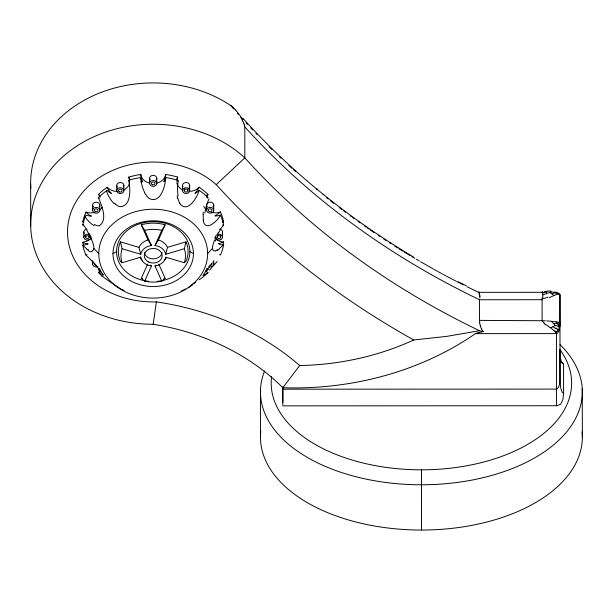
<?xml version="1.0" encoding="UTF-8"?>
<svg xmlns="http://www.w3.org/2000/svg" width="613" height="613" viewBox="0 0 613 613"><rect width="100%" height="100%" fill="white"/><g stroke="black" fill="none" stroke-linecap="round" stroke-linejoin="round"><path stroke-width="0.92" d="M282.815 386.933L282.838 405.86L556.91 405.745L560.688 404.182L562.88 399.714L563.585 393.37L562.228 392.274L561.087 389.224A43.799 35.769 -0.1 0 1 560.55 386.443L560.006 379.095L559.976 294.378L559.976 324.767L559.37 329.281L558.136 332.53A10.007 6.138 10.1 0 1 557.96 332.775L557.677 333.12A4.107 2.567 13.4 0 1 557.37 333.349M91.781 251.315C96.609 249.131 91.942 241.208 90.594 237.292M215.814 251.031C209.838 251.805 213.531 242.84 214.634 239.959M260.456 437.176L260.556 388.673M93.873 248.395L98.8 253.69M467.121 286.769L478.531 292.34L542.091 292.317L542.252 291.911M176.95 181.885A12.521 10.222 -0.1 0 1 177.647 180.191A71.529 58.404 -0.1 0 0 165.633 177.563C165.564 185.517 160.583 204.259 149.212 198.489A16.099 13.93 -1 0 1 145.764 194.436M203.018 214.381L203.271 212.159M542.75 297.527L542.099 299.719L479.512 299.742C391.431 257.468 310.339 199.57 244.794 126.868L244.825 157.84L216.251 184.643A85.651 69.928 -0.1 0 0 74.15 205.087A85.651 69.928 -0.1 0 0 156.346 301.872L153.181 324.262A223.538 182.513 -0.1 0 1 282.838 387.73A279.773 228.434 -0.1 0 0 475.412 333.641L475.964 333.38A7.571 4.636 -16.5 0 1 476.615 333.15L477.129 333.02M542.804 297.198L542.704 292.776L545.44 292.094M559.485 328.767L559.5 328.675A2.843 2.567 24.2 0 0 559.194 327.403A2.674 2.414 24.2 0 0 558.382 326.453A5.486 4.95 24.2 0 0 555.983 325.587C553.416 325.219 551.026 329.687 548.742 326.599M158.782 264.103L165.142 278.356L161.771 281.137L154.989 265.919A12.597 10.283 -0.1 0 0 165.686 257.176L184.329 262.709L185.984 261.33A34.872 28.474 -0.1 0 0 185.984 241.851L167.495 247.353L165.686 254.288A12.597 10.283 -0.1 0 0 154.989 245.552L161.771 230.327L165.142 224.848A34.872 28.474 -0.1 0 0 141.289 224.856L148.017 239.944L151.449 245.552A12.597 10.283 -0.1 0 0 140.745 254.295L122.102 248.763L120.447 241.874L138.929 247.368A15.202 12.413 -0.1 0 1 148.017 239.944M185.984 241.851L184.329 248.74A32.267 26.344 -0.1 0 1 184.329 262.709M542.957 294.83L550.037 292.309A5.486 1.425 86.5 0 1 550.42 291.604M478.531 292.34L478.784 291.934M207.133 198.076A12.521 10.222 -0.1 0 1 207.983 197.516A71.529 58.404 -0.1 0 0 199.187 190.337C197.501 196.965 187.486 214.129 179.747 203.409M161.771 281.137A32.267 26.344 -0.1 0 1 144.66 281.145L141.289 278.363L147.641 264.111M154.989 245.552L158.415 239.944L165.142 224.848M144.66 281.145L151.449 265.919A12.597 10.283 -0.1 0 1 140.745 257.184L140.492 257.031M558.527 329.434L557.991 330.438M217.661 233.637L218.282 232.557M219.983 229.814L223.638 224.902A71.529 58.404 -0.1 0 0 220.419 215.102C218.052 220.634 204.995 232.856 203.164 220.136M482.278 330.3L482.607 330.798A8.413 4.222 35.3 0 0 483.22 331.625L479.542 330.721L446.708 336.376L413.737 339.977A242.924 198.344 -0.1 0 1 299.68 365.532L282.838 387.73L282.838 402.289M207.163 269.122L202.941 275.597L207.983 272.616A12.521 10.222 -0.1 0 1 205.623 270.762M210.611 264.923L211.906 263.437M207.631 253.652A54.419 44.427 -0.1 0 0 126.01 215.201A54.419 44.427 -0.1 0 0 126.01 292.156A54.419 44.427 -0.1 0 0 207.631 253.652L212.542 248.303M546.367 291.788L546.98 291.742M219.469 248.909L217.339 250.326M156.07 265.145L154.989 265.919M556.872 331.786L555.478 332.146M192.084 284.792L190.735 285.696M549.899 292.685L552.068 294.033L554.941 292.639M475.412 333.641L556.443 333.61L556.443 405.76M549.34 297.627L555.585 294.853L559.087 293.979L558.328 293.252M550.719 327.978L553.393 330.062M112.976 253.682L116.554 251.621M185.364 288.991L184.819 289.29M555.209 325.472L551.325 321.281L546.666 320.867M184.053 289.688L183.67 289.888M182.912 290.255L182.352 290.516M181.571 290.853L181.08 291.052M120.447 241.874A34.872 28.474 -0.1 0 0 120.447 261.353L122.102 262.732L140.745 257.184M165.686 254.288L184.329 248.74M477.312 332.966L479.136 332.514M479.282 332.476L483.228 331.625M553.347 323.534L556.405 323.656A7.509 7.379 77.6 0 1 557.861 324.055L559.324 324.944M542.091 292.317L544.65 292.347M479.512 299.067L479.535 320.392L545.371 320.752M282.838 389.194L556.443 389.094C560.052 387.439 559.692 382.167 560.006 378.773L559.907 349.678M551.325 321.281L558.075 322.177M555.669 293.175L556.612 293.328M554.413 292.209L556.106 292.547M563.585 393.37L563.554 364.459C559.5 361.272 560.504 354.559 559.976 349.862M557.546 293.497L557.907 293.573A10.007 4.582 3.3 0 1 558.274 293.627L558.872 293.811M560.657 361.961L562.795 363.042L563.554 364.459M559.416 293.995L559.401 293.987A4.107 1.716 4.5 0 0 558.926 293.773M124.125 290.562L123.382 290.217M559.355 322.591L559.73 322.813A0.965 0.751 -29.4 0 1 560.006 323.281M122.998 290.033L122.278 289.673M458.501 281.888L466.485 285.919M460.34 283.359L463.351 284.884M456.585 281.436L459.589 282.976M552.949 326.691L556.252 328.859M455.842 281.053L446.9 276.371M442.463 273.988L446.164 275.973M121.696 289.367L121.129 289.06M438.042 271.59L441.728 273.59M433.644 269.161L437.307 271.184M432.916 268.755L420.564 261.728M120.439 288.669L118.899 287.765M189.877 251.591L193.455 253.652A40.236 32.857 -0.1 0 1 133.098 282.126A40.236 32.857 -0.1 0 1 133.098 225.224A40.236 32.857 -0.1 0 1 193.455 253.652M416.242 259.207L419.123 260.893M411.936 256.655L414.802 258.357M407.653 254.081L409.798 255.368M413.223 256.847C381.753 238.105 351.555 217.209 323.059 194.198L323.679 194.712L316.614 188.927L317.243 189.448C290.846 167.61 265.965 143.909 243.039 118.447M88.747 250.181L88.126 249.79M404.105 251.92L406.948 253.652M118.661 287.62L116.93 286.532M399.155 248.87L402.687 251.054M394.941 246.227L397.753 247.989M94.502 224.419L95.804 225.155A16.099 9.632 -81.1 0 0 99.26 225.829C108.248 219.868 101.429 205.255 98.409 197.555A71.529 58.404 -0.1 0 1 107.206 190.367A12.521 10.222 -0.1 0 0 111.305 193.279M389.362 242.664L390.749 243.56M116.685 286.378L107.206 279.834A71.529 58.404 -0.1 0 1 98.409 272.655A12.521 10.222 -0.1 0 0 100.77 270.8M383.822 239.07L385.891 240.426M378.313 235.43L379.685 236.342M370.137 229.906L374.214 232.679M151.449 265.919L150.361 265.153M552.068 294.033L553.991 295.497M548.574 326.491L546.359 324.928M367.432 228.036L368.781 228.971M364.735 226.166L366.084 227.101M358.038 221.439L360.046 222.856M350.084 215.684L351.41 216.642M352.728 217.607L354.053 218.573M343.533 210.811L345.494 212.282M339.633 207.868L341.579 209.339M330.622 200.911L333.824 203.409M326.806 197.892L328.078 198.896M86.418 248.556L82.755 245.269A12.521 10.222 -0.1 0 0 87.897 243.821M82.755 245.269A71.529 58.404 -0.1 0 0 85.973 255.069L95.069 264.119L103.252 274.808M544.788 323.687L543.953 322.921M293.604 169.824L295.397 171.425M115.681 204.382L114.324 203.064M553.715 330.353L554.773 331.365M291.819 168.215L288.861 165.525M279.513 156.828L280.907 158.139M233.469 107.773L234.45 108.754A20.053 11.019 47.7 0 1 235.821 110.148M269.237 146.882L271.95 149.549M255.928 133.366L257.238 134.73M250.725 127.872L252.663 129.941M246.234 123.037L247.514 124.424M238.158 113.267L243.062 119.558M237.423 113.252L238.672 114.662M233.706 109.014L230.649 105.467A122.5 100.019 -0.1 0 0 97.651 93.797A122.5 100.019 -0.1 0 0 30.826 188.444M235.89 110.363L236.848 111.528A28.627 15.984 47.6 0 1 237.982 112.953M557.493 323.541L556.006 321.802M86.939 230.664L89.069 234.281M141.289 224.856L144.66 230.335L151.449 245.552M240.472 116.723L241.645 118.7M145.618 194.497L144.561 192.658M241.752 118.891L242.464 120.209M542.497 292.171L542.704 292.761M481.435 328.783L481.734 329.357A14.398 7.21 35.4 0 0 482.14 330.093M243.254 121.811L243.79 123.029M244.372 124.615L244.51 125.09M546.604 293.734L546.283 292.37M140.745 254.295L138.929 247.368M480.339 325.886L480.73 327.089A23.141 11.57 35.4 0 0 481.328 328.576M177.578 198.16L177.119 195.984M140.791 182.023A66.166 54.028 -0.1 0 1 142.53 181.77A12.521 10.222 -0.1 0 1 140.76 177.571A71.529 58.404 -0.1 0 0 128.745 180.207C130.27 188.168 131.841 206.681 119.757 206.696A16.099 12.758 -49.2 0 1 115.727 204.336M479.167 292.96L479.266 293.658M479.741 323.158L479.956 324.338A35.316 17.601 35.6 0 0 480.27 325.695M479.718 322.967L479.535 320.392M479.305 294.056L479.358 294.753M479.374 294.899L479.473 297.09M582.25 388.558L582.35 437.061M542.099 299.719L542.122 320.369A14.605 7.969 9 0 0 543.854 322.79M421.499 469.819L421.506 530.038M222.565 231.967L222.573 237.124A3.578 2.919 -0.1 0 1 217.201 239.66A3.578 2.919 -0.1 0 1 217.201 234.595A3.578 2.919 -0.1 0 1 222.573 237.124M220.78 235.407L220.78 237.124A1.785 1.464 -0.1 0 1 218.098 238.388A1.785 1.464 -0.1 0 1 218.098 235.859A1.785 1.464 -0.1 0 1 220.78 237.124M213.745 205.102L213.753 210.267A3.578 2.919 -0.1 0 1 208.389 212.795A3.578 2.919 -0.1 0 1 208.389 207.738A3.578 2.919 -0.1 0 1 213.753 210.267M213.753 260.548L213.753 263.988M206.596 205.11L206.604 210.267M189.67 185.448L189.67 190.612A3.578 2.919 -0.1 0 1 184.306 193.141A3.578 2.919 -0.1 0 1 184.306 188.084A3.578 2.919 -0.1 0 1 189.67 190.612M187.884 188.896L187.884 190.612A1.785 1.464 -0.1 0 1 185.203 191.877A1.785 1.464 -0.1 0 1 185.203 189.348A1.785 1.464 -0.1 0 1 187.884 190.612M184.306 188.896L184.306 190.612M182.513 185.455L182.521 190.612M156.767 178.268L156.775 183.425A3.578 2.919 -0.1 0 1 151.411 185.961A3.578 2.919 -0.1 0 1 151.411 180.896A3.578 2.919 -0.1 0 1 156.775 183.425M149.618 178.268L149.618 183.433M123.872 185.471L123.88 190.635A3.578 2.919 -0.1 0 1 118.516 193.164A3.578 2.919 -0.1 0 1 118.516 188.107A3.578 2.919 -0.1 0 1 123.88 190.635M116.715 185.478L116.723 190.635M99.789 205.148L99.796 210.305A3.578 2.919 -0.1 0 1 94.433 212.841A3.578 2.919 -0.1 0 1 94.433 207.784A3.578 2.919 -0.1 0 1 99.796 210.305M92.632 205.148L92.64 210.313M92.64 260.594L92.64 264.034M89.192 235.453L89.192 237.17A1.785 1.464 -0.1 0 1 86.51 238.442A1.785 1.464 -0.1 0 1 86.51 235.913A1.785 1.464 -0.1 0 1 89.192 237.17M85.613 235.453L85.613 237.177M83.82 232.013L83.828 237.177M30.711 226.327L30.65 184.122M148.315 281.267A36.657 29.93 -0.1 0 1 122.477 235.3A36.657 29.93 -0.1 0 1 184.429 235.898A36.657 29.93 -0.1 0 1 157.227 281.359M165.142 278.356A34.872 28.474 -0.1 0 1 163.702 278.754M142.729 278.762A34.872 28.474 -0.1 0 1 141.289 278.363M166.498 257.636A15.202 12.413 -0.1 0 1 164.376 260.019M142.047 260.027A15.202 12.413 -0.1 0 1 139.933 257.644M158.415 239.944A15.202 12.413 -0.1 0 1 167.495 247.353M199.079 187.172A24.282 21.562 86 0 1 195.034 193.187M199.187 190.337A12.521 10.222 -0.1 0 1 195.08 193.248M206.328 197.171A24.282 20.152 -85.2 0 1 208.075 194.52M222.795 245.438A71.529 58.404 -0.1 0 0 223.638 242.12A12.521 10.222 -0.1 0 1 214.596 237.591M205.922 271.429A71.529 58.404 -0.1 0 0 207.976 269.521A12.521 10.222 -0.1 0 1 206.596 268.555M101.168 272.088A71.529 58.404 -0.1 0 1 98.409 269.559A12.521 10.222 -0.1 0 0 99.789 268.594M83.59 245.484A71.529 58.404 -0.1 0 1 82.747 242.166A12.521 10.222 -0.1 0 0 91.26 238.242M176.973 180.314A24.282 23.225 63.2 0 1 177.709 177.111A71.529 58.404 -0.1 0 0 165.633 174.467A12.521 10.222 -0.1 0 1 156.79 183.111M211.5 212.343A12.521 10.222 -0.1 0 0 220.419 211.998A71.529 58.404 -0.1 0 1 223.638 221.806A12.521 10.222 -0.1 0 0 222.734 221.921M206.834 210.075A12.521 10.222 -0.1 0 1 203.784 206.405M206.596 195.386A12.521 10.222 -0.1 0 1 207.976 194.413A71.529 58.404 -0.1 0 0 199.187 187.241A12.521 10.222 -0.1 0 1 188.95 191.386M182.858 190.022A12.521 10.222 -0.1 0 1 176.789 182.927M176.828 179.218A12.521 10.222 -0.1 0 1 177.64 177.088M223.009 222.481A24.282 15.432 -65.4 0 1 223.668 222.013M220.328 211.822A24.282 17.333 -72.2 0 1 215.056 215.807M220.419 215.102A12.521 10.222 -0.1 0 1 215.079 215.945M223.684 241.836A24.282 12.222 -53.7 0 1 218.565 243.599M218.496 243.767A12.521 10.222 -0.1 0 0 223.638 245.215A71.529 58.404 -0.1 0 1 220.419 255.023A12.521 10.222 -0.1 0 0 219.393 254.701M222.557 225.048A12.521 10.222 -0.1 0 1 223.638 224.902M208.259 269.23A24.282 7.586 -34.6 0 1 206.451 269.375M100.386 269.827A24.282 7.8 35.9 0 1 98.647 269.812M87.965 243.997A24.282 12.521 54.9 0 1 82.793 242.411M83.652 221.967A12.521 10.222 -0.1 0 0 82.747 221.86A71.529 58.404 -0.1 0 1 85.966 212.052A12.521 10.222 -0.1 0 0 94.885 212.382M83.835 225.094A12.521 10.222 -0.1 0 0 82.755 224.956A71.529 58.404 -0.1 0 1 85.973 215.148A12.521 10.222 -0.1 0 0 91.314 215.991M91.283 216.136A24.282 17.631 73.5 0 1 85.897 212.198M102.233 207.125A12.521 10.222 -0.1 0 1 99.551 210.113M99.122 194.919A12.521 10.222 -0.1 0 0 98.409 194.451A71.529 58.404 -0.1 0 1 107.198 187.272A12.521 10.222 -0.1 0 0 117.435 191.409M82.786 221.668A24.282 15.808 66.4 0 1 83.797 222.366M98.409 197.555A12.521 10.222 -0.1 0 1 99.26 198.114M111.252 193.348A24.282 21.761 -84 0 1 107.122 187.325M129.596 182.942A12.521 10.222 -0.1 0 1 123.527 190.038M129.695 179.977A12.521 10.222 -0.1 0 0 128.745 177.111A71.529 58.404 -0.1 0 1 140.752 174.475A12.521 10.222 -0.1 0 0 149.595 183.111M98.494 194.367A24.282 20.444 86.4 0 1 100.287 197.026M128.745 180.207A12.521 10.222 -0.1 0 1 129.649 182.781M165.587 174.467A24.282 23.761 38.6 0 1 163.855 181.762A12.521 10.222 -0.1 0 0 165.633 177.563M207.983 272.616A71.529 58.404 -0.1 0 1 199.187 279.804M204.872 213.017A48.611 32.366 78 0 1 209.094 198.75M209.569 270.072A48.611 7.463 -54.8 0 1 217.148 261.582M223.783 244.464A55.178 16.13 -65.4 0 1 219.63 248.28M192.85 283.919A48.611 2.444 -30.8 0 1 195.639 282.524M85.973 255.069A12.521 10.222 -0.1 0 1 86.992 254.747M99.03 271.659A48.611 3.709 47 0 1 101.911 276.287M94.203 225.707A48.611 28.612 -86.8 0 1 85.1 216.787M82.839 224.519A55.178 26.16 80.6 0 1 87.084 230.197M113.918 203.524A48.611 38.527 -56.9 0 1 106.409 190.842M178.107 196.007A48.611 40.696 43.5 0 1 178.398 180.467M560.075 344.698A160.943 92.923 0 0 1 445.827 483.703A160.943 92.923 0 0 1 264.617 370.88M582.105 431.973A160.943 92.923 0 0 1 420.771 530.038A160.943 92.923 0 0 1 260.778 431.245M560.152 349.854A150.216 86.724 0 0 1 445.015 468.746A150.216 86.724 0 0 1 271.643 376.367M230.664 105.336A11.816 6.26 47.6 0 1 233.377 107.543M555.478 331.985A2.582 1.195 60.3 0 1 556.658 333.564M548.091 297.09A18.811 7.678 -5.1 0 1 541.555 298.998M153.181 324.262A122.5 100.019 -0.1 0 1 41.462 183.264A122.5 100.019 -0.1 0 1 244.825 157.84A786.847 642.462 -0.1 0 0 479.542 330.721M244.464 125.06A9.065 3.471 54.1 0 1 244.763 126.845M243.622 122.968A14.068 5.571 53.1 0 1 244.158 124.355M242.127 120.171A24.428 10.773 51.1 0 1 242.817 121.55M413.737 339.977A823.696 672.545 -0.1 0 1 216.251 184.643M156.346 301.872A260.387 212.604 -0.1 0 1 299.68 365.532M117.466 187.264A3.578 2.919 -0.1 0 1 117.688 183.479A3.578 2.919 -0.1 0 1 122.301 183.057A3.578 2.919 -0.1 0 1 123.535 186.712M93.551 207.094A3.578 2.919 -0.1 0 1 93.605 203.148A3.578 2.919 -0.1 0 1 98.432 202.857A3.578 2.919 -0.1 0 1 99.199 206.757M84.28 233.446A3.578 2.919 -0.1 0 1 86.862 229.124M219.638 229.093A3.578 2.919 -0.1 0 1 222.213 233.231M207.378 206.926A3.578 2.919 -0.1 0 1 207.715 202.987A3.578 2.919 -0.1 0 1 212.558 202.926A3.578 2.919 -0.1 0 1 213.033 206.857M182.965 186.873A3.578 2.919 -0.1 0 1 183.885 183.157A3.578 2.919 -0.1 0 1 188.528 183.318A3.578 2.919 -0.1 0 1 189.049 187.088M150.208 179.877A3.578 2.919 -0.1 0 1 150.905 176.023A3.578 2.919 -0.1 0 1 155.671 176.161A3.578 2.919 -0.1 0 1 156.024 180.053M142.515 181.777A24.282 23.807 -32.2 0 1 140.737 174.475M128.784 177.096A24.282 23.355 -60.2 0 1 129.542 180.306M215.339 241.093A32.106 12.26 -76.3 0 1 218.098 235.116M218.42 232.955A49.599 22.329 -79.1 0 1 220.098 230.22M203.416 220.128A16.099 9.77 80 0 1 203.324 214.542M179.893 203.347A16.099 12.835 47.7 0 1 177.839 198.16M144.714 192.597A48.611 42.948 -9.5 0 1 140.699 177.578M89.268 233.699A35.684 15.432 78.1 0 1 90.854 236.748M91.904 251.713A32.106 10.758 72.2 0 1 88.969 251.238M88.241 250.227A49.599 15.394 67.2 0 1 86.533 249.039M102.133 273.513A16.099 1.18 51.7 0 1 103.122 275.367M192.175 285.068A16.099 1.801 -27.8 0 1 188.191 287.758M206.972 269.942A16.099 1.318 -52.6 0 1 209.776 266.463M217.462 249.775A35.684 11.386 -68.7 0 1 215.929 250.625M212.841 262.042A3.578 2.919 -0.1 0 1 213.04 265.743A3.578 2.919 -0.1 0 1 208.627 266.624M211.738 263.276A1.785 1.464 -0.1 0 1 209.286 265.253M97.85 266.624A3.578 2.919 -0.1 0 1 93.391 265.827A3.578 2.919 -0.1 0 1 93.544 262.096M96.54 265.467A1.785 1.464 -0.1 0 1 94.709 263.253M90.969 236.955A3.578 2.919 -0.1 0 1 86.694 240.035A3.578 2.919 -0.1 0 1 84.219 235.844A3.578 2.919 -0.1 0 1 89.835 235.032M122.102 262.732A32.267 26.344 -0.1 0 1 122.102 248.763M144.66 230.335A32.267 26.344 -0.1 0 1 161.771 230.327M162.062 252.663A8.942 7.302 -0.1 0 1 153.212 258.908A8.942 7.302 -0.1 0 1 144.369 252.671M150.323 244.694A8.942 7.302 -0.1 0 1 150.951 244.541M559.347 324.913A1.816 1.617 -13.3 0 1 559.968 325.932M558.144 323.518A10.536 5.325 11.8 0 1 558.435 324.055M558.987 322.4A4.689 3.341 -7.5 0 1 559.194 322.476M558.351 322.139A6.797 4.712 -5.9 0 1 559.033 322.354M558.29 324.392A9.356 5.203 -6 0 1 558.182 326.445M559.255 327.403A22.344 12.766 -6.4 0 1 558.642 329.442M554.918 330.874A10.252 6.023 64.9 0 1 555.692 331.679M557.884 330.43A8.797 5.027 -5.4 0 1 556.826 331.771M558.091 330.399A1.655 0.513 43.5 0 1 558.818 331.533M556.006 328.032A5.494 1.824 46.5 0 1 558.397 330.123M545.823 324.921A25.692 13.593 10.5 0 1 544.428 323.779M544.65 291.573A10.536 4.46 -4.8 0 1 545.631 291.29M542.321 292.094A6.797 1.134 -83.6 0 1 542.398 292.278M546.076 292.102A7.509 1.502 52.8 0 1 546.168 291.895M546.765 291.275A9.356 6.046 -1.8 0 1 550.727 291.014M550.62 291.504A2.674 0.69 86.5 0 1 550.957 291.788A2.843 0.736 86.5 0 1 551.11 292.102M550.926 291.964A22.344 14.505 -0.3 0 1 554.344 292.378M556.152 292.447A8.797 5.617 -0.3 0 1 558.466 293.114M555.363 292.087A5.494 1.992 -43.9 0 1 556.298 292.363M556.167 292.692A1.655 0.513 -43.2 0 1 555.937 293.229M479.06 292.248A17.861 2.736 -77.3 0 1 479.151 292.6M479.282 293.589A41.546 6.398 -77.3 0 1 479.328 293.979M479.987 295.52A82.916 13.065 -77 0 1 480.056 297.428M152.308 184.697A1.785 1.464 -0.1 0 0 154.989 183.425A1.785 1.464 -0.1 0 0 152.308 182.161A1.785 1.464 -0.1 0 0 152.308 184.697M209.286 211.531A1.785 1.464 -0.1 0 0 211.968 210.267A1.785 1.464 -0.1 0 0 209.286 209.002A1.785 1.464 -0.1 0 0 209.286 211.531M95.322 211.577A1.785 1.464 -0.1 0 0 98.003 210.313A1.785 1.464 -0.1 0 0 95.322 209.048A1.785 1.464 -0.1 0 0 95.322 211.577M119.405 191.9A1.785 1.464 -0.1 0 0 122.087 190.635A1.785 1.464 -0.1 0 0 119.405 189.371A1.785 1.464 -0.1 0 0 119.405 191.9M148.744 262.058A8.942 7.302 -0.1 0 0 162.161 255.728A8.942 7.302 -0.1 0 0 148.744 249.414A8.942 7.302 -0.1 0 0 148.744 262.058"/></g></svg>
